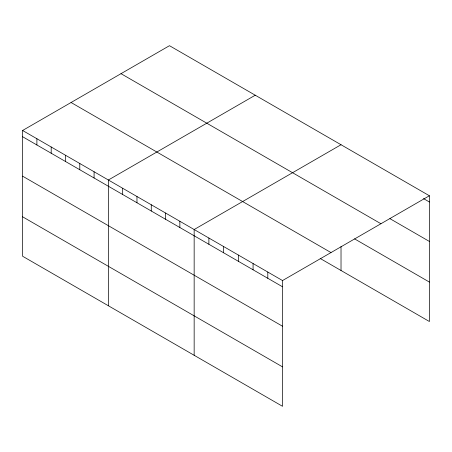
<?xml version="1.0" encoding="UTF-8"?>
<svg xmlns="http://www.w3.org/2000/svg" width="452" height="452" viewBox="0 0 452 452"><rect width="100%" height="100%" fill="white"/><g stroke="black" fill="none" stroke-linecap="round" stroke-linejoin="round"><path stroke-width="0.68" d="M22.6 130.481L282.528 280.551L282.528 406.308L22.6 256.239L22.6 130.481L169.472 45.692L429.4 195.761L429.4 321.519L320.174 258.459M255.244 95.214L108.378 180.003L108.378 305.767M341.023 144.736L194.157 229.531L194.157 355.289M282.528 280.551L429.4 195.761M423.507 198.597L429.4 201.999M389.923 218.649L429.4 241.441M121 73.67L380.934 223.74M354.577 238.876L429.4 282.076M71.066 102.502L331 252.572M22.6 136.724L282.528 286.794M22.6 176.167L282.528 326.237M22.6 216.802L282.528 366.871M341.023 246.549L341.023 270.494M267.804 272.047L267.804 278.291M253.075 263.544L253.075 269.787M238.345 255.041L238.345 261.284M223.616 246.538L223.616 252.775M208.886 238.034L208.886 244.272M179.856 221.277L179.856 227.514M165.562 213.022L165.562 219.26M151.267 204.767L151.267 211.011M136.967 196.513L136.967 202.756M122.673 188.258L122.673 194.501M94.084 171.754L94.084 177.992M79.784 163.5L79.784 169.737M65.489 155.245L65.489 161.483M51.195 146.99L51.195 153.234M36.894 138.736L36.894 144.979"/></g></svg>
